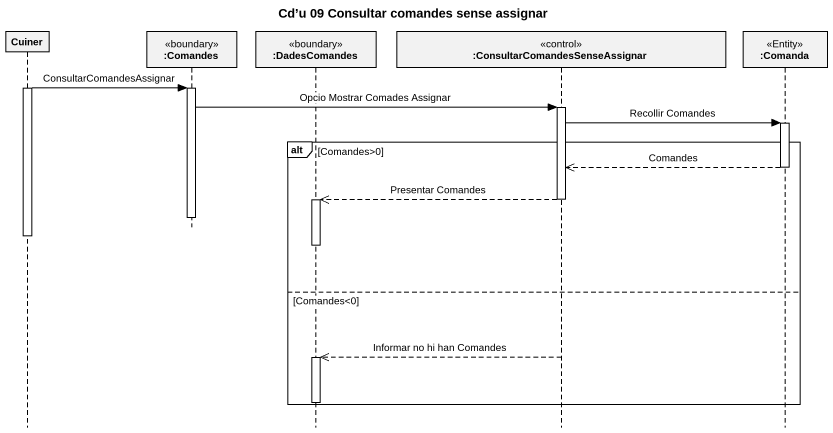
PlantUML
@startuml
title Cd’u 09 Consultar comandes sense assignar
hide footbox
participant Cuiner
participant ":Comandes" as Comandes <<boundary>>
participant ":DadesComandes" as DadesComandes <<boundary>>
participant ":ConsultarComandesSenseAssignar" as ConsultarComandesSenseAssign <<control>>
participant ":Comanda" as Comanda <<Entity>>

activate Cuiner
Cuiner -> Comandes : ConsultarComandesAssignar
activate Comandes
Comandes -> ConsultarComandesSenseAssign : Opcio Mostrar Comades Assignar
activate ConsultarComandesSenseAssign
ConsultarComandesSenseAssign -> Comanda : Recollir Comandes
activate Comanda
alt Comandes>0
  Comanda -->> ConsultarComandesSenseAssign : Comandes
  deactivate Comanda
  ConsultarComandesSenseAssign -->> DadesComandes : Presentar Comandes
  deactivate ConsultarComandesSenseAssign
  activate DadesComandes
  deactivate Comandes
  deactivate Cuiner
  deactivate DadesComandes
else Comandes<0
  ConsultarComandesSenseAssign -->> DadesComandes : Informar no hi han Comandes
  activate DadesComandes
  deactivate DadesComandes
end
@enduml
